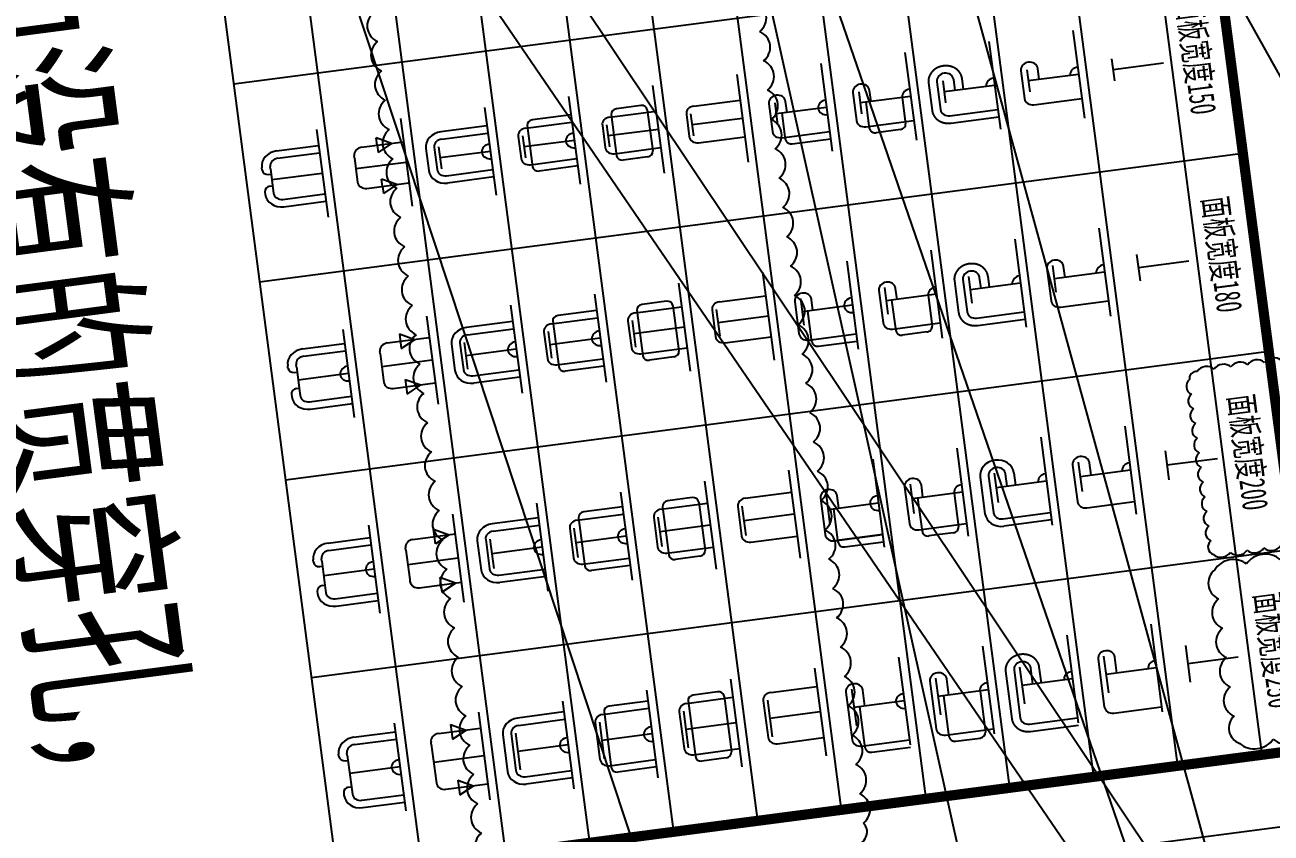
# Model space of a CAD drawing. Header units: millimetres. Extents: x -14906165 to 53546503, y 133836 to 58622790.
# Drawn here: x 42721724 to 43261366, y 39927891 to 40278154 of the extents above; entities that cross this region are included whole.
import ezdxf

# ---------------------------------------------------------------- set-up
doc = ezdxf.new("R2010")
doc.units = ezdxf.units.MM
doc.header["$LTSCALE"] = 100
doc.linetypes.add('DASHED', pattern=[8, 6, -2])
doc.layers.add('T', color=3, linetype='Continuous')
doc.layers.add('标准形式增加', color=6, linetype='Continuous')
doc.styles.add('中文GB2312', font='', dxfattribs={"width": 0.7})
doc.styles.get('中文GB2312').set_extended_font_data('FangSong_GB2312')

# ---------------------------------------------------------------- blocks, each defined once
blk = doc.blocks.new('*U940')
blk.add_line((0, 0), (0, 0))
at = {"ltscale": 0.5}
for p, q in [((165, -285), (165, 0)), ((0, -235), (-75, -235)), ((-75, -335), (115.1, -335))]:
    blk.add_line(p, q, dxfattribs=at)
blk.add_arc((0, 0), 50, 180, 270)
for centre, start, end in [((-75, -285), 90, 270), ((115, -285), 270, 0)]:
    blk.add_arc(centre, 50, start, end, dxfattribs=at)
at = {"layer": 'T'}
for p, q in [((0, 0), (0, -300)), ((-75, -300), (75, -300))]:
    blk.add_line(p, q, dxfattribs=at)
blk = doc.blocks.new('*U941')
at = {"ltscale": 0.5}
for p, q in [((165, -285), (165, 0)), ((0, -235), (-75, -235)), ((-75, -335), (115.1, -335))]:
    blk.add_line(p, q, dxfattribs=at)
at = {"linetype": 'DASHED'}
blk.add_lwpolyline([(0, -185), (-75, -185, 1.000004), (-75, -385), (115, -385, 0.414214), (215, -285), (215, 0)], format="xyb", dxfattribs=at)
blk.add_arc((0, 0), 50, 180, 270)
at = {"ltscale": 0.5}
for centre, start, end in [((-75, -285), 90, 270), ((115, -285), 270, 0)]:
    blk.add_arc(centre, 50, start, end, dxfattribs=at)
at = {"layer": 'T'}
for p, q in [((0, 0), (0, -300)), ((-75, -300), (75, -300))]:
    blk.add_line(p, q, dxfattribs=at)
blk = doc.blocks.new('*U942')
at = {"ltscale": 0.5}
for p, q in [((165, -285), (165, 0)), ((0, -235), (-75, -235)), ((180, -265), (0, -265)), ((-75, -335), (115.1, -335))]:
    blk.add_line(p, q, dxfattribs=at)
blk.add_lwpolyline([(0, -50), (180, -50, -0.414214), (213.4, -85), (213.5, -230)], format="xyb")
blk.add_arc((0, 0), 50, 180, 270)
for centre, start, end in [((-75, -285), 90, 270), ((115, -285), 270, 0)]:
    blk.add_arc(centre, 50, start, end, dxfattribs=at)
at = {"linetype": 'DASHED'}
blk.add_arc((178.5, -230), 35, 272.40638, 0.00507, dxfattribs=at)
at = {"layer": 'T'}
for p, q in [((0, 0), (0, -300)), ((-75, -300), (75, -300))]:
    blk.add_line(p, q, dxfattribs=at)
blk = doc.blocks.new('*U943')
at = {"ltscale": 0.5}
for p, q in [((165, -285), (165, 0)), ((0, -235), (-75, -235)), ((180, -265), (0, -265)), ((-75, -335), (115.1, -335))]:
    blk.add_line(p, q, dxfattribs=at)
at = {"linetype": 'DASHED'}
blk.add_line((215, -230), (215, 0), dxfattribs=at)
for start, end in [(180, 270), (270, 0)]:
    blk.add_arc((0, 0), 50, start, end)
at = {"ltscale": 0.5}
for centre, start, end in [((-75, -285), 90, 270), ((115, -285), 270, 0)]:
    blk.add_arc(centre, 50, start, end, dxfattribs=at)
at = {"linetype": 'DASHED'}
blk.add_arc((178.5, -230), 35, 272.40638, 0.00507, dxfattribs=at)
at = {"layer": 'T'}
for p, q in [((0, 0), (0, -300)), ((-75, -300), (75, -300))]:
    blk.add_line(p, q, dxfattribs=at)
blk = doc.blocks.new('*U944')
for p, q in [((-125, -275), (-125, 0)), ((125, -275), (125, 0)), ((-75, -325), (75, -325))]:
    blk.add_line(p, q)
for centre, start, end in [((-75, -275), 180, 270), ((75, -275), 270, 0)]:
    blk.add_arc(centre, 50, start, end)
at = {"layer": 'T'}
for p, q in [((0, 0), (0, -300)), ((-75, -300), (75, -300))]:
    blk.add_line(p, q, dxfattribs=at)
blk = doc.blocks.new('*U945')
for p, q in [((-140, -50), (140, -50)), ((-125, -275), (-125, 0)), ((125, -275), (125, 0)), ((-175, -85), (-175, -230)), ((175, -85), (175, -230)), ((-140, -265), (140, -265)), ((-75, -325), (75, -325))]:
    blk.add_line(p, q)
for centre, radius, start, end in [((-140, -85), 35, 90, 180), ((140, -85), 35, 0, 90), ((-140, -230), 35, 180, 270), ((-75, -275), 50, 180, 270), ((75, -275), 50, 270, 0), ((140, -230), 35, 270, 0)]:
    blk.add_arc(centre, radius, start, end)
at = {"layer": 'T'}
for p, q in [((0, 0), (0, -300)), ((-75, -300), (75, -300))]:
    blk.add_line(p, q, dxfattribs=at)
blk = doc.blocks.new('*U946')
for p, q in [((175, 0), (175, -230)), ((-175, 0), (-175, -230)), ((-125, -275), (-125, 0)), ((125, -275), (125, 0)), ((-140, -265), (140, -265)), ((-75, -325), (75, -325))]:
    blk.add_line(p, q)
for centre, radius, start, end in [((0, 0), 50, 180, 270), ((0, 0), 50, 270, 0), ((-140, -230), 35, 180, 270), ((-75, -275), 50, 180, 270), ((75, -275), 50, 270, 0), ((140, -230), 35, 270, 0)]:
    blk.add_arc(centre, radius, start, end)
at = {"layer": 'T'}
for p, q in [((0, 0), (0, -300)), ((-75, -300), (75, -300))]:
    blk.add_line(p, q, dxfattribs=at)
blk = doc.blocks.new('*U947')
for p, q in [((-175, 0), (-175, -275)), ((175, 0), (175, -275)), ((-125, -275), (-125, 0)), ((125, -275), (125, 0)), ((-75, -325), (75, -325)), ((-75, -375), (75, -375))]:
    blk.add_line(p, q)
for centre, radius, start, end in [((0, 0), 50, 180, 270), ((0, 0), 50, 270, 0), ((-75, -275), 100, 180, 270), ((-75, -275), 50, 180, 270), ((75, -275), 100, 270, 0), ((75, -275), 50, 270, 0)]:
    blk.add_arc(centre, radius, start, end)
at = {"layer": 'T'}
for p, q in [((0, 0), (0, -300)), ((-75, -300), (75, -300))]:
    blk.add_line(p, q, dxfattribs=at)
blk = doc.blocks.new('*U948')
for p, q in [((-140, -250), (-140, 0)), ((140, -250), (140, 0)), ((-140, -71.4), (-190, -158)), ((-140, -71.4), (-90, -158)), ((140, -71.4), (90, -158)), ((140, -71.4), (190, -158)), ((-140, -158), (-190, -158)), ((-140, -158), (-90, -158)), ((140, -158), (90, -158)), ((140, -158), (190, -158)), ((-75, -300), (-90, -300)), ((75, -300), (90, -300))]:
    blk.add_line(p, q)
for centre, start, end in [((-90, -250), 180, 270), ((90, -250), 270, 0)]:
    blk.add_arc(centre, 50, start, end)
at = {"layer": 'T'}
for p, q in [((0, 0), (0, -300)), ((-75, -300), (75, -300))]:
    blk.add_line(p, q, dxfattribs=at)
blk = doc.blocks.new('*U949')
for p, q in [((-190, -250), (-190, 0)), ((-140, -250), (-140, 0)), ((0, 0), (0, 0)), ((0, 0), (0, 0)), ((0, 0), (0, 0)), ((140, -250), (140, 0)), ((190, -250), (190, 0)), ((-75, -300), (-90, -300)), ((-75, -350), (-90, -350)), ((-40, -315), (-40, -300)), ((40, -315), (40, -300)), ((75, -300), (90, -300)), ((75, -350), (90, -350))]:
    blk.add_line(p, q)
for centre, radius, start, end in [((-90, -250), 100, 180, 270), ((-90, -250), 50, 180, 270), ((90, -250), 50, 270, 0), ((90, -250), 100, 270, 0), ((-75, -315), 35, 270, 0), ((75, -315), 35, 180, 270)]:
    blk.add_arc(centre, radius, start, end)
at = {"layer": 'T'}
for p, q in [((0, 0), (0, -300)), ((-75, -300), (75, -300))]:
    blk.add_line(p, q, dxfattribs=at)
blk = doc.blocks.new('*U950')
at = {"layer": 'T'}
for p, q in [((0, 0), (0, -300)), ((-75, -300), (75, -300))]:
    blk.add_line(p, q, dxfattribs=at)
blk = doc.blocks.new('*U626')
for p, q in [((0, 0), (0, 0)), ((215, -285), (215, 0))]:
    blk.add_line(p, q)
at = {"ltscale": 0.5}
for p, q in [((0, -235), (-85, -235)), ((-85, -335), (165, -335))]:
    blk.add_line(p, q, dxfattribs=at)
blk.add_arc((0, 0), 50, 180, 270)
for centre, start, end in [((-85, -285), 90, 270), ((165, -285), 270, 0)]:
    blk.add_arc(centre, 50, start, end, dxfattribs=at)
at = {"layer": 'T'}
for p, q in [((0, 0), (0, -300)), ((-100, -300), (100, -300))]:
    blk.add_line(p, q, dxfattribs=at)
blk = doc.blocks.new('*U625')
for p, q in [((215, -285), (215, 0)), ((265, 0), (265, -285)), ((-85, -185), (0, -185)), ((-85, -385), (165, -385))]:
    blk.add_line(p, q)
at = {"ltscale": 0.5}
for p, q in [((0, -235), (-85, -235)), ((-85, -335), (165, -335))]:
    blk.add_line(p, q, dxfattribs=at)
for centre, radius, start, end in [((0, 0), 50, 180, 270), ((-85, -285), 100, 90, 270), ((165, -285), 100, 270, 0)]:
    blk.add_arc(centre, radius, start, end)
for centre, start, end in [((-85, -285), 90, 270), ((165, -285), 270, 0)]:
    blk.add_arc(centre, 50, start, end, dxfattribs=at)
at = {"layer": 'T'}
for p, q in [((0, 0), (0, -300)), ((-100, -300), (100, -300))]:
    blk.add_line(p, q, dxfattribs=at)
blk = doc.blocks.new('*U624')
blk.add_line((215, -285), (215, 0))
at = {"ltscale": 0.5}
for p, q in [((0, -235), (-85, -235)), ((-85, -335), (165, -335))]:
    blk.add_line(p, q, dxfattribs=at)
blk.add_lwpolyline([(0, -50), (230, -50, -0.414214), (265, -85), (265, -230, -0.414214), (230, -265), (0, -265)], format="xyb")
blk.add_arc((0, 0), 50, 180, 270)
for centre, start, end in [((-85, -285), 90, 270), ((165, -285), 270, 0)]:
    blk.add_arc(centre, 50, start, end, dxfattribs=at)
at = {"layer": 'T'}
for p, q in [((0, 0), (0, -300)), ((-100, -300), (100, -300))]:
    blk.add_line(p, q, dxfattribs=at)
blk = doc.blocks.new('*U617')
for p, q in [((215, 0), (215, -285)), ((215, -285), (215, 0)), ((265, -230), (265, 0)), ((230, -265), (0, -265))]:
    blk.add_line(p, q)
at = {"ltscale": 0.5}
for p, q in [((0, -235), (-85, -235)), ((-85, -335), (165, -335))]:
    blk.add_line(p, q, dxfattribs=at)
for centre, radius, start, end in [((0, 0), 50, 180, 270), ((0, 0), 50, 270, 0), ((230, -230), 35, 270, 0)]:
    blk.add_arc(centre, radius, start, end)
for centre, start, end in [((-85, -285), 90, 270), ((165, -285), 270, 0)]:
    blk.add_arc(centre, 50, start, end, dxfattribs=at)
at = {"layer": 'T'}
for p, q in [((0, 0), (0, -300)), ((-100, -300), (100, -300))]:
    blk.add_line(p, q, dxfattribs=at)
blk = doc.blocks.new('*U623')
for p, q in [((-150, -275), (-150, 0)), ((150, -275), (150, 0)), ((-100, -325), (100, -325))]:
    blk.add_line(p, q)
for centre, start, end in [((-100, -275), 180, 270), ((100, -275), 270, 0)]:
    blk.add_arc(centre, 50, start, end)
at = {"layer": 'T'}
for p, q in [((0, 0), (0, -300)), ((-100, -300), (100, -300))]:
    blk.add_line(p, q, dxfattribs=at)
blk = doc.blocks.new('*U622')
for p, q in [((-150, -275), (-150, 0)), ((150, -275), (150, 0)), ((-165, -50), (165, -50)), ((-200, -85), (-200, -230)), ((200, -85), (200, -230)), ((-165, -265), (165, -265)), ((-100, -325), (100, -325))]:
    blk.add_line(p, q)
for centre, radius, start, end in [((-165, -85), 35, 90, 180), ((165, -85), 35, 0, 90), ((-165, -230), 35, 180, 270), ((-100, -275), 50, 180, 270), ((100, -275), 50, 270, 0), ((165, -230), 35, 270, 0)]:
    blk.add_arc(centre, radius, start, end)
at = {"layer": 'T'}
for p, q in [((0, 0), (0, -300)), ((-100, -300), (100, -300))]:
    blk.add_line(p, q, dxfattribs=at)
blk = doc.blocks.new('*U621')
for p, q in [((-150, -275), (-150, 0)), ((150, -275), (150, 0)), ((200, 0), (200, -230)), ((-200, 0), (-200, -230)), ((-165, -265), (165, -265)), ((-100, -325), (100, -325))]:
    blk.add_line(p, q)
for centre, radius, start, end in [((0, 0), 50, 180, 270), ((0, 0), 50, 270, 0), ((-165, -230), 35, 180, 270), ((-100, -275), 50, 180, 270), ((100, -275), 50, 270, 0), ((165, -230), 35, 270, 0)]:
    blk.add_arc(centre, radius, start, end)
at = {"layer": 'T'}
for p, q in [((0, 0), (0, -300)), ((-100, -300), (100, -300))]:
    blk.add_line(p, q, dxfattribs=at)
blk = doc.blocks.new('*U620')
for p, q in [((-200, 0), (-200, -275)), ((-150, -275), (-150, 0)), ((150, -275), (150, 0)), ((200, 0), (200, -275)), ((-100, -325), (100, -325)), ((-100, -375), (100, -375))]:
    blk.add_line(p, q)
for centre, radius, start, end in [((0, 0), 50, 180, 270), ((0, 0), 50, 270, 0), ((-100, -275), 100, 180, 270), ((-100, -275), 50, 180, 270), ((100, -275), 50, 270, 0), ((100, -275), 100, 270, 0)]:
    blk.add_arc(centre, radius, start, end)
at = {"layer": 'T'}
for p, q in [((0, 0), (0, -300)), ((-100, -300), (100, -300))]:
    blk.add_line(p, q, dxfattribs=at)
blk = doc.blocks.new('*U619')
for p, q in [((-165, -250), (-165, 0)), ((165, -250), (165, 0)), ((-215, -122.1), (-165, -35.5)), ((-165, -35.5), (-115, -122.1)), ((165, -35.5), (115, -122.1)), ((215, -122.1), (165, -35.5)), ((-115, -122.1), (-215, -122.1)), ((115, -122.1), (215, -122.1)), ((-100, -300), (-115, -300)), ((100, -300), (115, -300))]:
    blk.add_line(p, q)
for centre, start, end in [((-115, -250), 180, 270), ((115, -250), 270, 0)]:
    blk.add_arc(centre, 50, start, end)
at = {"layer": 'T'}
for p, q in [((0, 0), (0, -300)), ((-100, -300), (100, -300))]:
    blk.add_line(p, q, dxfattribs=at)
blk = doc.blocks.new('*U618')
for p, q in [((-215, -250), (-215, 0)), ((-165, -250), (-165, 0)), ((165, -250), (165, 0)), ((215, -250), (215, 0)), ((-100, -300), (-115, -300)), ((-100, -350), (-115, -350)), ((-65, -315), (-65, -300)), ((65, -315), (65, -300)), ((100, -300), (115, -300)), ((100, -350), (115, -350))]:
    blk.add_line(p, q)
for centre, radius, start, end in [((0, 0), 50, 180, 270), ((0, 0), 50, 270, 0), ((-115, -250), 100, 180, 270), ((-115, -250), 50, 180, 270), ((115, -250), 50, 270, 0), ((115, -250), 100, 270, 0), ((-100, -315), 35, 270, 0), ((100, -315), 35, 180, 270)]:
    blk.add_arc(centre, radius, start, end)
at = {"layer": 'T'}
for p, q in [((0, 0), (0, -300)), ((-100, -300), (100, -300))]:
    blk.add_line(p, q, dxfattribs=at)
blk = doc.blocks.new('*U627')
at = {"layer": 'T'}
for p, q in [((0, 0), (0, -300)), ((-100, -300), (100, -300))]:
    blk.add_line(p, q, dxfattribs=at)
blk = doc.blocks.new('*U860')
blk.add_line((0, 0), (0, 0))
at = {"ltscale": 0.5}
for p, q in [((195, -285), (195, 0)), ((0, -235), (-75, -235)), ((-75, -335), (145, -335))]:
    blk.add_line(p, q, dxfattribs=at)
blk.add_arc((0, 0), 50, 180, 270)
for centre, start, end in [((-75, -285), 90, 270), ((145, -285), 270, 0)]:
    blk.add_arc(centre, 50, start, end, dxfattribs=at)
at = {"layer": 'T'}
for p, q in [((0, 0), (0, -300)), ((-90, -300), (90, -300))]:
    blk.add_line(p, q, dxfattribs=at)
blk = doc.blocks.new('*U861')
at = {"ltscale": 0.5}
for p, q in [((195, -285), (195, 0)), ((0, -235), (-75, -235)), ((-75, -335), (145, -335))]:
    blk.add_line(p, q, dxfattribs=at)
at = {"linetype": 'DASHED'}
blk.add_lwpolyline([(0, -185), (-75, -185, 1.000004), (-75, -385), (145, -385, 0.414214), (245, -285), (245, 0)], format="xyb", dxfattribs=at)
blk.add_arc((0, 0), 50, 180, 270)
at = {"ltscale": 0.5}
for centre, start, end in [((-75, -285), 90, 270), ((145, -285), 270, 0)]:
    blk.add_arc(centre, 50, start, end, dxfattribs=at)
at = {"layer": 'T'}
for p, q in [((0, 0), (0, -300)), ((-90, -300), (90, -300))]:
    blk.add_line(p, q, dxfattribs=at)
blk = doc.blocks.new('*U862')
at = {"ltscale": 0.5}
for p, q in [((195, -285), (195, 0)), ((0, -235), (-75, -235)), ((210, -265), (0, -265)), ((-75, -335), (145, -335))]:
    blk.add_line(p, q, dxfattribs=at)
blk.add_lwpolyline([(0, -50), (210, -50, -0.414214), (245, -85), (245, -230)], format="xyb")
blk.add_arc((0, 0), 50, 180, 270)
for centre, start, end in [((-75, -285), 90, 270), ((145, -285), 270, 0)]:
    blk.add_arc(centre, 50, start, end, dxfattribs=at)
at = {"linetype": 'DASHED'}
blk.add_arc((210, -230), 35, 270, 0, dxfattribs=at)
at = {"layer": 'T'}
for p, q in [((0, 0), (0, -300)), ((-90, -300), (90, -300))]:
    blk.add_line(p, q, dxfattribs=at)
blk = doc.blocks.new('*U863')
at = {"ltscale": 0.5}
for p, q in [((195, -285), (195, 0)), ((0, -235), (-75, -235)), ((210, -265), (0, -265)), ((-75, -335), (145, -335))]:
    blk.add_line(p, q, dxfattribs=at)
at = {"linetype": 'DASHED'}
blk.add_line((245, -230), (245, 0), dxfattribs=at)
for start, end in [(180, 270), (270, 0)]:
    blk.add_arc((0, 0), 50, start, end)
at = {"ltscale": 0.5}
for centre, start, end in [((-75, -285), 90, 270), ((145, -285), 270, 0)]:
    blk.add_arc(centre, 50, start, end, dxfattribs=at)
at = {"linetype": 'DASHED'}
blk.add_arc((210, -230), 35, 270, 0, dxfattribs=at)
at = {"layer": 'T'}
for p, q in [((0, 0), (0, -300)), ((-90, -300), (90, -300))]:
    blk.add_line(p, q, dxfattribs=at)
blk = doc.blocks.new('*U864')
for p, q in [((-140, -275), (-140, 0)), ((140, -275), (140, 0)), ((-90, -325), (90, -325))]:
    blk.add_line(p, q)
for centre, start, end in [((-90, -275), 180, 270), ((90, -275), 270, 0)]:
    blk.add_arc(centre, 50, start, end)
at = {"layer": 'T'}
for p, q in [((0, 0), (0, -300)), ((-90, -300), (90, -300))]:
    blk.add_line(p, q, dxfattribs=at)
blk = doc.blocks.new('*U865')
for p, q in [((-140, -275), (-140, 0)), ((140, -275), (140, 0)), ((-155, -50), (155, -50)), ((-190, -85), (-190, -230)), ((190, -85), (190, -230)), ((-155, -265), (155, -265)), ((-90, -325), (90, -325))]:
    blk.add_line(p, q)
for centre, radius, start, end in [((-155, -85), 35, 90, 180), ((155, -85), 35, 0, 90), ((-155, -230), 35, 180, 270), ((-90, -275), 50, 180, 270), ((90, -275), 50, 270, 0), ((155, -230), 35, 270, 0)]:
    blk.add_arc(centre, radius, start, end)
at = {"layer": 'T'}
for p, q in [((0, 0), (0, -300)), ((-90, -300), (90, -300))]:
    blk.add_line(p, q, dxfattribs=at)
blk = doc.blocks.new('*U866')
for p, q in [((-140, -275), (-140, 0)), ((140, -275), (140, 0)), ((190, 0), (190, -230)), ((-190, 0), (-190, -230)), ((-155, -265), (155, -265)), ((-90, -325), (90, -325))]:
    blk.add_line(p, q)
for centre, radius, start, end in [((0, 0), 50, 180, 270), ((0, 0), 50, 270, 0), ((-155, -230), 35, 180, 270), ((-90, -275), 50, 180, 270), ((90, -275), 50, 270, 0), ((155, -230), 35, 270, 0)]:
    blk.add_arc(centre, radius, start, end)
at = {"layer": 'T'}
for p, q in [((0, 0), (0, -300)), ((-90, -300), (90, -300))]:
    blk.add_line(p, q, dxfattribs=at)
blk = doc.blocks.new('*U867')
for p, q in [((-190, 0), (-190, -275)), ((-140, -275), (-140, 0)), ((140, -275), (140, 0)), ((190, 0), (190, -275)), ((-90, -325), (90, -325)), ((-90, -375), (90, -375))]:
    blk.add_line(p, q)
for centre, radius, start, end in [((0, 0), 50, 180, 270), ((0, 0), 50, 270, 0), ((-90, -275), 100, 180, 270), ((-90, -275), 50, 180, 270), ((90, -275), 100, 270, 0), ((90, -275), 50, 270, 0)]:
    blk.add_arc(centre, radius, start, end)
at = {"layer": 'T'}
for p, q in [((0, 0), (0, -300)), ((-90, -300), (90, -300))]:
    blk.add_line(p, q, dxfattribs=at)
blk = doc.blocks.new('*U868')
for p, q in [((-155, -250), (-155, 0)), ((155, -250), (155, 0)), ((-205, -172.2), (-155, -85.6)), ((-105, -172.2), (-155, -85.6)), ((105, -172.2), (155, -85.6)), ((205, -172.2), (155, -85.6)), ((-205, -172.2), (-105, -172.2)), ((105, -172.2), (205, -172.2)), ((-90, -300), (-105, -300)), ((90, -300), (105, -300))]:
    blk.add_line(p, q)
for centre, start, end in [((-105, -250), 180, 270), ((105, -250), 270, 0)]:
    blk.add_arc(centre, 50, start, end)
at = {"layer": 'T'}
for p, q in [((0, 0), (0, -300)), ((-90, -300), (90, -300))]:
    blk.add_line(p, q, dxfattribs=at)
blk = doc.blocks.new('*U858')
for p, q in [((-205, -250), (-205, 0)), ((-155, -250), (-155, 0)), ((155, -250), (155, 0)), ((205, -250), (205, 0)), ((-90, -300), (-105, -300)), ((-90, -350), (-105, -350)), ((-55, -315), (-55, -300)), ((55, -315), (55, -300)), ((90, -300), (105, -300)), ((90, -350), (105, -350))]:
    blk.add_line(p, q)
for centre, radius, start, end in [((0, 0), 50, 180, 270), ((0, 0), 50, 270, 0), ((-105, -250), 100, 180, 270), ((-105, -250), 50, 180, 270), ((105, -250), 50, 270, 0), ((105, -250), 100, 270, 0), ((-90, -315), 35, 270, 0), ((90, -315), 35, 180, 270)]:
    blk.add_arc(centre, radius, start, end)
at = {"layer": 'T'}
for p, q in [((0, 0), (0, -300)), ((-90, -300), (90, -300))]:
    blk.add_line(p, q, dxfattribs=at)
blk = doc.blocks.new('*U859')
at = {"layer": 'T'}
for p, q in [((0, 0), (0, -300)), ((-90, -300), (90, -300))]:
    blk.add_line(p, q, dxfattribs=at)
blk = doc.blocks.new('*U880')
for p, q in [((-240, -250), (-240, 0)), ((-190, -250), (-190, 0)), ((190, -250), (190, 0)), ((240, -250), (240, 0)), ((-125, -300), (-140, -300)), ((-125, -350), (-140, -350)), ((-90, -315), (-90, -300)), ((90, -315), (90, -300)), ((125, -300), (140, -300)), ((125, -350), (140, -350))]:
    blk.add_line(p, q)
for centre, radius, start, end in [((0, 0), 50, 180, 270), ((0, 0), 50, 270, 0), ((-140, -250), 100, 180, 270), ((-140, -250), 50, 180, 270), ((140, -250), 50, 270, 0), ((140, -250), 100, 270, 0), ((-125, -315), 35, 270, 0), ((125, -315), 35, 180, 270)]:
    blk.add_arc(centre, radius, start, end)
at = {"layer": 'T'}
for p, q in [((0, 0), (0, -300)), ((-125, -300), (125, -300))]:
    blk.add_line(p, q, dxfattribs=at)
blk = doc.blocks.new('*U879')
for p, q in [((-190, -250), (-190, 0)), ((190, -250), (190, 0)), ((-240, -172.2), (-190, -85.6)), ((-140, -172.2), (-190, -85.6)), ((140, -172.2), (190, -85.6)), ((240, -172.2), (190, -85.6)), ((-240, -172.2), (-140, -172.2)), ((140, -172.2), (240, -172.2)), ((-125, -300), (-140, -300)), ((125, -300), (140, -300))]:
    blk.add_line(p, q)
for centre, start, end in [((-140, -250), 180, 270), ((140, -250), 270, 0)]:
    blk.add_arc(centre, 50, start, end)
at = {"layer": 'T'}
for p, q in [((0, 0), (0, -300)), ((-125, -300), (125, -300))]:
    blk.add_line(p, q, dxfattribs=at)
blk = doc.blocks.new('*U878')
for p, q in [((-225, 0), (-225, -275)), ((-175, -275), (-175, 0)), ((175, -275), (175, 0)), ((225, 0), (225, -275)), ((-125, -325), (125, -325)), ((-125, -375), (125, -375))]:
    blk.add_line(p, q)
for centre, radius, start, end in [((0, 0), 50, 180, 270), ((0, 0), 50, 270, 0), ((-125, -275), 100, 180, 270), ((-125, -275), 50, 180, 270), ((125, -275), 100, 270, 0), ((125, -275), 50, 270, 0)]:
    blk.add_arc(centre, radius, start, end)
at = {"layer": 'T'}
for p, q in [((0, 0), (0, -300)), ((-125, -300), (125, -300))]:
    blk.add_line(p, q, dxfattribs=at)
blk = doc.blocks.new('*U877')
for p, q in [((-175, -275), (-175, 0)), ((175, -275), (175, 0)), ((225, 0), (225, -230)), ((-225, 0), (-225, -230)), ((-190, -265), (190, -265)), ((-125, -325), (125, -325))]:
    blk.add_line(p, q)
for centre, radius, start, end in [((0, 0), 50, 180, 270), ((0, 0), 50, 270, 0), ((-190, -230), 35, 180, 270), ((-125, -275), 50, 180, 270), ((125, -275), 50, 270, 0), ((190, -230), 35, 270, 0)]:
    blk.add_arc(centre, radius, start, end)
at = {"layer": 'T'}
for p, q in [((0, 0), (0, -300)), ((-125, -300), (125, -300))]:
    blk.add_line(p, q, dxfattribs=at)
blk = doc.blocks.new('*U876')
for p, q in [((-175, -275), (-175, 0)), ((175, -275), (175, 0)), ((-190, -50), (190, -50)), ((-225, -85), (-225, -230)), ((225, -85), (225, -230)), ((-190, -265), (190, -265)), ((-125, -325), (125, -325))]:
    blk.add_line(p, q)
for centre, radius, start, end in [((-190, -85), 35, 90, 180), ((190, -85), 35, 0, 90), ((-190, -230), 35, 180, 270), ((-125, -275), 50, 180, 270), ((125, -275), 50, 270, 0), ((190, -230), 35, 270, 0)]:
    blk.add_arc(centre, radius, start, end)
at = {"layer": 'T'}
for p, q in [((0, 0), (0, -300)), ((-125, -300), (125, -300))]:
    blk.add_line(p, q, dxfattribs=at)
blk = doc.blocks.new('*U875')
for p, q in [((-175, -275), (-175, 0)), ((175, -275), (175, 0)), ((-125, -325), (125, -325))]:
    blk.add_line(p, q)
for centre, start, end in [((-125, -275), 180, 270), ((125, -275), 270, 0)]:
    blk.add_arc(centre, 50, start, end)
at = {"layer": 'T'}
for p, q in [((0, 0), (0, -300)), ((-125, -300), (125, -300))]:
    blk.add_line(p, q, dxfattribs=at)
blk = doc.blocks.new('*U870')
at = {"ltscale": 0.5}
for p, q in [((265, -285), (265, 0)), ((0, -235), (-110, -235)), ((280, -265), (0, -265)), ((-110, -335), (215, -335))]:
    blk.add_line(p, q, dxfattribs=at)
at = {"linetype": 'DASHED'}
blk.add_line((315, -230), (315, 0), dxfattribs=at)
for start, end in [(180, 270), (270, 0)]:
    blk.add_arc((0, 0), 50, start, end)
at = {"ltscale": 0.5}
for centre, start, end in [((-110, -285), 90, 270), ((215, -285), 270, 0)]:
    blk.add_arc(centre, 50, start, end, dxfattribs=at)
at = {"linetype": 'DASHED'}
blk.add_arc((280, -230), 35, 270, 0, dxfattribs=at)
at = {"layer": 'T'}
for p, q in [((0, 0), (0, -300)), ((-125, -300), (125, -300))]:
    blk.add_line(p, q, dxfattribs=at)
blk = doc.blocks.new('*U874')
at = {"ltscale": 0.5}
for p, q in [((265, -285), (265, 0)), ((0, -235), (-110, -235)), ((280, -265), (0, -265)), ((-110, -335), (215, -335))]:
    blk.add_line(p, q, dxfattribs=at)
for p, q in [((0, -50), (280, -50)), ((315, -230), (315, -85))]:
    blk.add_line(p, q)
for centre, radius, start, end in [((0, 0), 50, 180, 270), ((280, -85), 35, 0, 90)]:
    blk.add_arc(centre, radius, start, end)
for centre, start, end in [((-110, -285), 90, 270), ((215, -285), 270, 0)]:
    blk.add_arc(centre, 50, start, end, dxfattribs=at)
at = {"linetype": 'DASHED'}
blk.add_arc((280, -230), 35, 270, 0, dxfattribs=at)
at = {"layer": 'T'}
for p, q in [((0, 0), (0, -300)), ((-125, -300), (125, -300))]:
    blk.add_line(p, q, dxfattribs=at)
blk = doc.blocks.new('*U873')
at = {"ltscale": 0.5}
for p, q in [((265, -285), (265, 0)), ((0, -235), (-110, -235)), ((-110, -335), (215, -335))]:
    blk.add_line(p, q, dxfattribs=at)
at = {"linetype": 'DASHED'}
for p, q in [((315, -285), (315, 0)), ((0, -185), (-110, -185)), ((-110, -385), (215, -385))]:
    blk.add_line(p, q, dxfattribs=at)
blk.add_arc((0, 0), 50, 180, 270)
for centre, start, end in [((-110, -285), 89.99978, 270.00022), ((215, -285), 270, 0)]:
    blk.add_arc(centre, 100, start, end, dxfattribs=at)
at = {"ltscale": 0.5}
for centre, start, end in [((-110, -285), 90, 270), ((215, -285), 270, 0)]:
    blk.add_arc(centre, 50, start, end, dxfattribs=at)
at = {"layer": 'T'}
for p, q in [((0, 0), (0, -300)), ((-125, -300), (125, -300))]:
    blk.add_line(p, q, dxfattribs=at)
blk = doc.blocks.new('*U872')
blk.add_line((0, 0), (0, 0))
at = {"ltscale": 0.5}
for p, q in [((265, -285), (265, 0)), ((0, -235), (-110, -235)), ((-110, -335), (215, -335))]:
    blk.add_line(p, q, dxfattribs=at)
blk.add_arc((0, 0), 50, 180, 270)
for centre, start, end in [((-110, -285), 90, 270), ((215, -285), 270, 0)]:
    blk.add_arc(centre, 50, start, end, dxfattribs=at)
at = {"layer": 'T'}
for p, q in [((0, 0), (0, -300)), ((-125, -300), (125, -300))]:
    blk.add_line(p, q, dxfattribs=at)
blk = doc.blocks.new('*U871')
at = {"layer": 'T'}
for p, q in [((0, 0), (0, -300)), ((-125, -300), (125, -300))]:
    blk.add_line(p, q, dxfattribs=at)
blk = doc.blocks.new('绘图要素标准库V1.0 - 0416')
for p, q in [((-528616.1, 656002.9), (-528616.1, 626302.9)), ((-529116.1, 655502.9), (-547116.1, 655502.9)), ((-534516.1, 655502.9), (-534516.1, 649652.4)), ((-533166.1, 655502.9), (-533166.1, 649652.4)), ((-531816.1, 655502.9), (-531816.1, 649652.4)), ((-530466.1, 655502.9), (-530466.1, 649652.4)), ((-538116.1, 655152.9), (-529116.1, 655152.9)), ((-529116.1, 654652.9), (-538116.1, 654652.9)), ((-529116.1, 654152.9), (-538116.1, 654152.9)), ((-529116.1, 653652.9), (-538116.1, 653652.9)), ((-538116.1, 653152.9), (-529116.1, 653152.9)), ((-529116.1, 652652.4), (-538116.1, 652652.4)), ((-538116.1, 652152.4), (-529116.1, 652152.4)), ((-538116.1, 651652.4), (-529116.1, 651652.4)), ((-538116.1, 651152.4), (-529116.1, 651152.4)), ((-538116.1, 650652.4), (-529116.1, 650652.4)), ((-538116.1, 650152.4), (-529116.1, 650152.4)), ((-543516.1, 649652.4), (-529116.1, 649652.4))]:
    blk.add_line(p, q)
at = {"color": 5}
for p, q in [((-534141.1, 654602.9), (-533541.1, 654602.9)), ((-532791.1, 654602.9), (-532191.1, 654602.9)), ((-532791.1, 654602.9), (-532191.1, 654602.9)), ((-531441.1, 654602.9), (-530841.1, 654602.9)), ((-531441.1, 654602.9), (-530841.1, 654602.9)), ((-530091.1, 654602.9), (-529491.1, 654602.9)), ((-530091.1, 654602.9), (-529491.1, 654602.9)), ((-534141.1, 654102.9), (-533541.1, 654102.9)), ((-532791.1, 654102.9), (-532191.1, 654102.9)), ((-532791.1, 654102.9), (-532191.1, 654102.9)), ((-531441.1, 654102.9), (-530841.1, 654102.9)), ((-531441.1, 654102.9), (-530841.1, 654102.9)), ((-530091.1, 654102.9), (-529491.1, 654102.9)), ((-530091.1, 654102.9), (-529491.1, 654102.9)), ((-534141.1, 653602.9), (-533541.1, 653602.9)), ((-532791.1, 653602.9), (-532191.1, 653602.9)), ((-532791.1, 653602.9), (-532191.1, 653602.9)), ((-531441.1, 653602.9), (-530841.1, 653602.9)), ((-531441.1, 653602.9), (-530841.1, 653602.9)), ((-530091.1, 653602.9), (-529491.1, 653602.9)), ((-530091.1, 653602.9), (-529491.1, 653602.9)), ((-534141.1, 653102.9), (-533541.1, 653102.9)), ((-532791.1, 653102.9), (-532191.1, 653102.9)), ((-532791.1, 653102.9), (-532191.1, 653102.9)), ((-531441.1, 653102.9), (-530841.1, 653102.9)), ((-531441.1, 653102.9), (-530841.1, 653102.9)), ((-530091.1, 653102.9), (-529491.1, 653102.9)), ((-530091.1, 653102.9), (-529491.1, 653102.9)), ((-534141.1, 652602.4), (-533541.1, 652602.4)), ((-532791.1, 652602.4), (-532191.1, 652602.4)), ((-532791.1, 652602.4), (-532191.1, 652602.4)), ((-531441.1, 652602.4), (-530841.1, 652602.4)), ((-531441.1, 652602.4), (-530841.1, 652602.4)), ((-530091.1, 652602.4), (-529491.1, 652602.4)), ((-530091.1, 652602.4), (-529491.1, 652602.4)), ((-534141.1, 652102.4), (-533541.1, 652102.4)), ((-532791.1, 652102.4), (-532191.1, 652102.4)), ((-532791.1, 652102.4), (-532191.1, 652102.4)), ((-531441.1, 652102.4), (-530841.1, 652102.4)), ((-531441.1, 652102.4), (-530841.1, 652102.4)), ((-530091.1, 652102.4), (-529491.1, 652102.4)), ((-530091.1, 652102.4), (-529491.1, 652102.4)), ((-534141.1, 651602.4), (-533541.1, 651602.4)), ((-532791.1, 651602.4), (-532191.1, 651602.4)), ((-532791.1, 651602.4), (-532191.1, 651602.4)), ((-531441.1, 651602.4), (-530841.1, 651602.4)), ((-531441.1, 651602.4), (-530841.1, 651602.4)), ((-530091.1, 651602.4), (-529491.1, 651602.4)), ((-530091.1, 651602.4), (-529491.1, 651602.4)), ((-534141.1, 651102.4), (-533541.1, 651102.4)), ((-532791.1, 651102.4), (-532191.1, 651102.4)), ((-532791.1, 651102.4), (-532191.1, 651102.4)), ((-531441.1, 651102.4), (-530841.1, 651102.4)), ((-531441.1, 651102.4), (-530841.1, 651102.4)), ((-530091.1, 651102.4), (-529491.1, 651102.4)), ((-530091.1, 651102.4), (-529491.1, 651102.4)), ((-534141.1, 650602.4), (-533541.1, 650602.4)), ((-532791.1, 650602.4), (-532191.1, 650602.4)), ((-532791.1, 650602.4), (-532191.1, 650602.4)), ((-531441.1, 650602.4), (-530841.1, 650602.4)), ((-531441.1, 650602.4), (-530841.1, 650602.4)), ((-530091.1, 650602.4), (-529491.1, 650602.4)), ((-530091.1, 650602.4), (-529491.1, 650602.4)), ((-534141.1, 650102.4), (-533541.1, 650102.4)), ((-532775.3, 650102.4), (-532175.3, 650102.4)), ((-532775.3, 650102.4), (-532175.3, 650102.4)), ((-531441.1, 650102.4), (-530841.1, 650102.4)), ((-531441.1, 650102.4), (-530841.1, 650102.4)), ((-530091.1, 650102.4), (-529491.1, 650102.4)), ((-530091.1, 650102.4), (-529491.1, 650102.4))]:
    blk.add_line(p, q, dxfattribs=at)
at = {"const_width": 60}
blk.add_lwpolyline([(-547116.1, 655502.9), (-529116.1, 655502.9), (-529116.1, 626802.9), (-547116.1, 626802.9)], close=True, dxfattribs=at)
at = {"layer": '标准形式增加'}
for p, q in [((-491817.7, 670253.6), (-542863.2, 652593.1)), ((-537480, 650580.3), (-491817.7, 670253.6)), ((-537478.6, 650051.7), (-491817.7, 670253.6)), ((-563551, 648065), (-491817.7, 660843.5)), ((-625997.6, 642969), (-491817.7, 659196.4)), ((-537450.6, 650007.9), (-491817.7, 657623.8)), ((-564910.2, 650496.3), (-491915.8, 656165.3))]:
    blk.add_line(p, q, dxfattribs=at)
for points in [[(-530409.5, 655633.9, -0.5), (-530209.5, 655633.9, -0.5), (-530009.5, 655633.9, -0.5), (-529809.5, 655633.9, -0.5), (-529609.5, 655633.9, -0.5), (-529409.5, 655633.9, -0.5), (-529211.5, 655631.9, -0.5), (-529211.5, 655431.9, -0.5), (-529211.5, 655231.9, -0.5), (-529211.5, 655031.9, -0.5), (-529399.2, 655019.6, -0.5), (-529599.2, 655019.6, -0.5), (-529799.2, 655019.6, -0.5), (-529999.2, 655019.6, -0.5), (-530199.2, 655019.6, -0.5), (-530399.2, 655019.6, -0.5), (-530409.5, 655209.3, -0.5), (-530409.5, 655409.3, -0.5), (-530409.5, 655609.3, -0.5)], [(-531744.9, 655579.5, -0.5), (-531644.9, 655579.5, -0.5), (-531544.9, 655579.5, -0.5), (-531444.9, 655579.5, -0.5), (-531344.9, 655579.5, -0.5), (-531244.9, 655579.5, -0.5), (-531144.9, 655579.5, -0.5), (-531044.9, 655579.5, -0.5), (-530944.9, 655579.5, -0.5), (-530844.9, 655579.5, -0.5), (-530744.9, 655579.5, -0.5), (-530644.9, 655579.5, -0.5), (-530544.9, 655579.5, -0.5), (-530501.6, 655522.9, -0.5), (-530501.6, 655422.9, -0.5), (-530501.6, 655322.9, -0.5), (-530501.6, 655222.9, -0.5), (-530501.6, 655122.9, -0.5), (-530501.6, 655022.9, -0.5), (-530596.4, 655017.7, -0.5), (-530696.4, 655017.7, -0.5), (-530796.4, 655017.7, -0.5), (-530896.4, 655017.7, -0.5), (-530996.4, 655017.7, -0.5), (-531096.4, 655017.7, -0.5), (-531196.4, 655017.7, -0.5), (-531296.4, 655017.7, -0.5), (-531396.4, 655017.7, -0.5), (-531496.4, 655017.7, -0.5), (-531596.4, 655017.7, -0.5), (-531696.4, 655017.7, -0.5), (-531744.9, 655069.2, -0.5), (-531744.9, 655169.2, -0.5), (-531744.9, 655269.2, -0.5), (-531744.9, 655369.2, -0.5), (-531744.9, 655469.2, -0.5), (-531744.9, 655569.2, -0.5)], [(-538208.1, 652770.5, -0.5), (-538008.1, 652770.5, -0.5), (-537808.1, 652770.5, -0.5), (-537608.1, 652770.5, -0.5), (-537408.1, 652770.5, -0.5), (-537208.1, 652770.5, -0.5), (-537008.1, 652770.5, -0.5), (-536808.1, 652770.5, -0.5), (-536608.1, 652770.5, -0.5), (-536408.1, 652770.5, -0.5), (-536208.1, 652770.5, -0.5), (-536008.1, 652770.5, -0.5), (-535808.1, 652770.5, -0.5), (-535608.1, 652770.5, -0.5), (-535408.1, 652770.5, -0.5), (-535208.1, 652770.5, -0.5), (-535008.1, 652770.5, -0.5), (-534808.1, 652770.5, -0.5), (-534608.1, 652770.5, -0.5), (-534408.1, 652770.5, -0.5), (-534208.1, 652770.5, -0.5), (-534008.1, 652770.5, -0.5), (-533808.1, 652770.5, -0.5), (-533608.1, 652770.5, -0.5), (-533408.1, 652770.5, -0.5), (-533208.1, 652770.5, -0.5), (-533008.1, 652770.5, -0.5), (-532808.1, 652770.5, -0.5), (-532608.1, 652770.5, -0.5), (-532408.1, 652770.5, -0.5), (-532208.1, 652770.5, -0.5), (-532008.1, 652770.5, -0.5), (-531808.1, 652770.5, -0.5), (-531608.1, 652770.5, -0.5), (-531408.1, 652770.5, -0.5), (-531208.1, 652770.5, -0.5), (-531008.1, 652770.5, -0.5), (-530808.1, 652770.5, -0.5), (-530608.1, 652770.5, -0.5), (-530408.1, 652770.5, -0.5), (-530208.1, 652770.5, -0.5), (-530008.1, 652770.5, -0.5), (-529808.1, 652770.5, -0.5), (-529608.1, 652770.5, -0.5), (-529408.1, 652770.5, -0.5), (-529208.1, 652770.5, -0.5), (-529008.1, 652770.5, -0.5), (-528863.9, 652714.7, -0.5), (-528863.9, 652514.7, -0.5), (-528863.9, 652314.7, -0.5), (-528863.9, 652114.7, -0.5), (-528863.9, 651914.7, -0.5), (-528863.9, 651714.7, -0.5), (-528863.9, 651514.7, -0.5), (-528863.9, 651314.7, -0.5), (-528863.9, 651114.7, -0.5), (-528863.9, 650914.7, -0.5), (-528863.9, 650714.7, -0.5), (-528876.3, 650527, -0.5), (-529076.3, 650527, -0.5), (-529276.3, 650527, -0.5), (-529476.3, 650527, -0.5), (-529676.3, 650527, -0.5), (-529876.3, 650527, -0.5), (-530076.3, 650527, -0.5), (-530276.3, 650527, -0.5), (-530476.3, 650527, -0.5), (-530676.3, 650527, -0.5), (-530876.3, 650527, -0.5), (-531076.3, 650527, -0.5), (-531276.3, 650527, -0.5), (-531476.3, 650527, -0.5), (-531676.3, 650527, -0.5), (-531876.3, 650527, -0.5), (-532076.3, 650527, -0.5), (-532276.3, 650527, -0.5), (-532476.3, 650527, -0.5), (-532676.3, 650527, -0.5), (-532876.3, 650527, -0.5), (-533076.3, 650527, -0.5), (-533276.3, 650527, -0.5), (-533476.3, 650527, -0.5), (-533676.3, 650527, -0.5), (-533876.3, 650527, -0.5), (-534076.3, 650527, -0.5), (-534276.3, 650527, -0.5), (-534476.3, 650527, -0.5), (-534676.3, 650527, -0.5), (-534876.3, 650527, -0.5), (-535076.3, 650527, -0.5), (-535276.3, 650527, -0.5), (-535476.3, 650527, -0.5), (-535676.3, 650527, -0.5), (-535876.3, 650527, -0.5), (-536076.3, 650527, -0.5), (-536276.3, 650527, -0.5), (-536476.3, 650527, -0.5), (-536676.3, 650527, -0.5), (-536876.3, 650527, -0.5), (-537076.3, 650527, -0.5), (-537276.3, 650527, -0.5), (-537476.3, 650527, -0.5), (-537676.3, 650527, -0.5), (-537876.3, 650527, -0.5), (-538076.3, 650527, -0.5), (-538208.1, 650595.2, -0.5), (-538208.1, 650795.2, -0.5), (-538208.1, 650995.2, -0.5), (-538208.1, 651195.2, -0.5), (-538208.1, 651395.2, -0.5), (-538208.1, 651595.2, -0.5), (-538208.1, 651795.2, -0.5), (-538208.1, 651995.2, -0.5), (-538208.1, 652195.2, -0.5), (-538208.1, 652395.2, -0.5), (-538208.1, 652595.2, -0.5)]]:
    blk.add_lwpolyline(points, format="xyb", close=True, dxfattribs=at)
for name, p in [('*U950', (-533841.1, 655107.8)), ('*U859', (-532491.1, 655103.8)), ('*U627', (-531141.1, 655119.7)), ('*U871', (-529791.1, 655089.5)), ('*U940', (-533841.1, 654602.9)), ('*U860', (-532491.1, 654602.9)), ('*U626', (-531141.1, 654602.9)), ('*U872', (-529791.1, 654602.9)), ('*U941', (-533841.1, 654102.9)), ('*U861', (-532491.1, 654102.9)), ('*U625', (-531141.1, 654102.9)), ('*U873', (-529791.1, 654102.9)), ('*U942', (-533841.1, 653602.9)), ('*U862', (-532491.1, 653602.9)), ('*U624', (-531141.1, 653602.9)), ('*U874', (-529791.1, 653602.9)), ('*U943', (-533841.1, 653102.9)), ('*U863', (-532491.1, 653102.9)), ('*U617', (-531141.1, 653102.9)), ('*U870', (-529791.1, 653102.9)), ('*U944', (-533841.1, 652602.4)), ('*U864', (-532491.1, 652602.4)), ('*U623', (-531141.1, 652602.4)), ('*U875', (-529791.1, 652602.4)), ('*U945', (-533841.1, 652102.4)), ('*U865', (-532491.1, 652102.4)), ('*U622', (-531141.1, 652102.4)), ('*U876', (-529791.1, 652102.4)), ('*U946', (-533841.1, 651602.4)), ('*U866', (-532491.1, 651602.4)), ('*U621', (-531141.1, 651602.4)), ('*U877', (-529791.1, 651602.4)), ('*U947', (-533841.1, 651102.4)), ('*U867', (-532491.1, 651102.4)), ('*U620', (-531141.1, 651102.4)), ('*U878', (-529791.1, 651102.4)), ('*U948', (-533841.1, 650602.4)), ('*U868', (-532491.1, 650602.4)), ('*U619', (-531141.1, 650602.4)), ('*U879', (-529791.1, 650602.4)), ('*U949', (-533841.1, 650102.4)), ('*U858', (-532475.3, 650102.4)), ('*U618', (-531141.1, 650102.4)), ('*U880', (-529791.1, 650102.4))]:
    blk.add_blockref(name, p)
at = {"style": '中文GB2312', "width": 0.7}
for s, height, p in [('面板宽度150', 150, (-534250.6, 655231.4)), ('面板宽度180', 150, (-532900.6, 655231.4)), ('面板宽度200', 150, (-531550.6, 655231.4)), ('面板宽度250', 150, (-530200.6, 655231.4)), ('优先选用其他节点图册中没有的贯穿孔，', 800, (-543353.5, 648072.9))]:
    blk.add_text(s, height=height, dxfattribs=at).set_placement(p)

msp = doc.modelspace()

# ---------------------------------------------------------------- block references
at = {"lineweight": 5, "xscale": 64.06802830554443, "yscale": 73.4024339265743, "zscale": 64.06802830554443, "rotation": 277.4624694947158}
msp.add_blockref('绘图要素标准库V1.0 - 0416', (-22373, 103764), dxfattribs=at)

doc.saveas('drawing.dxf')
